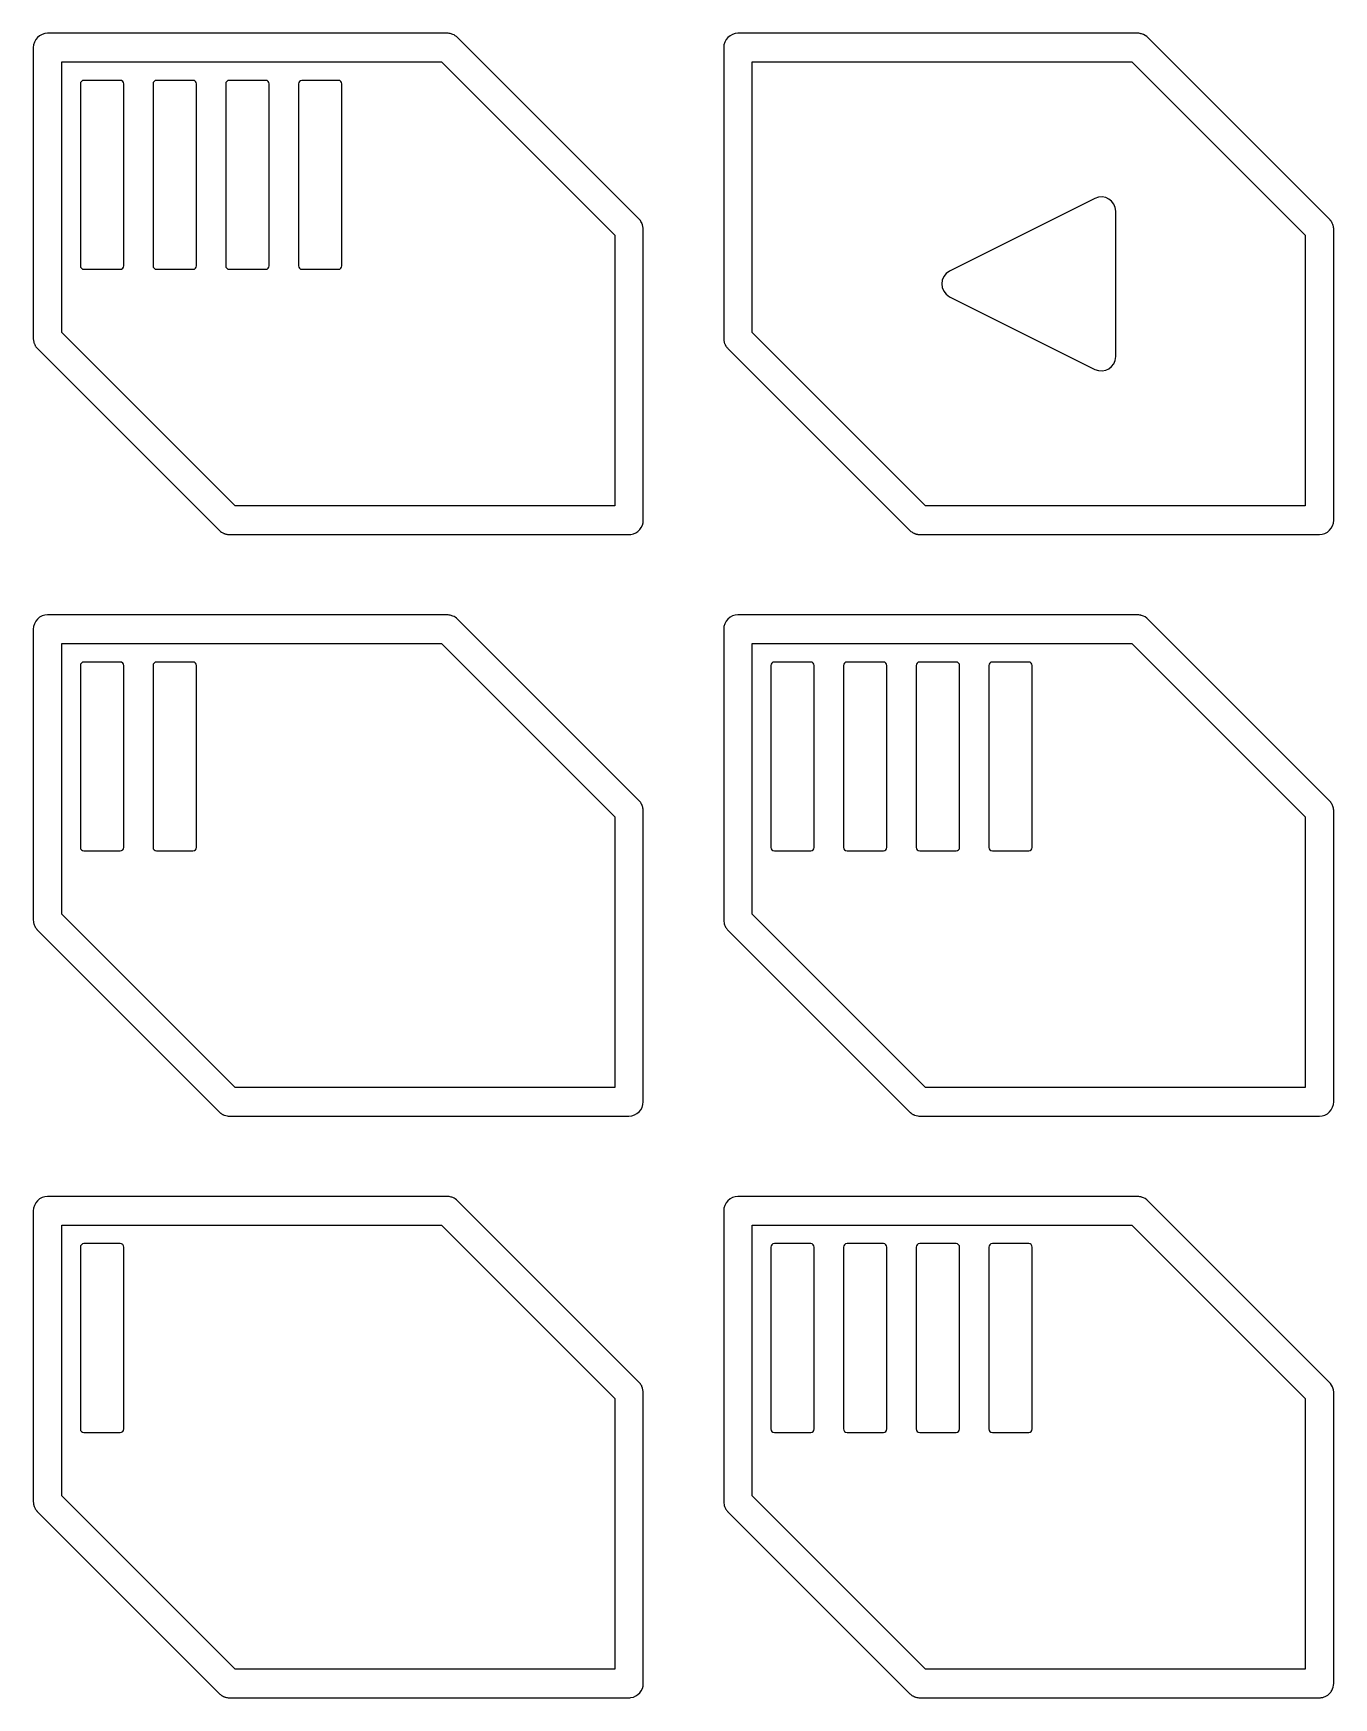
# Model space of a CAD drawing. Header units: millimetres. Extents: x 3 to 62, y 3 to 113.
# Drawn here: x 39.21 to 61.93, y 33.28 to 62.36 of the extents above; entities that cross this region are included whole.
import ezdxf

# ---------------------------------------------------------------- set-up
doc = ezdxf.new("R2010")
doc.units = ezdxf.units.MM
doc.layers.add('Layer_1', color=7, linetype='CONTINUOUS')

msp = doc.modelspace()

# ---------------------------------------------------------------- linework, layer by layer
at = {"layer": 'Layer_1', "color": 7}
for points in [[(46.440739, 62.357659), (39.456144, 62.357659), (39.455642, 62.357659), (39.455642, 62.357659)], [(46.473812, 62.355593), (46.473283, 62.355593)], [(46.505853, 62.348875), (46.505324, 62.348875)], [(46.536862, 62.338538), (46.536333, 62.338538)], [(49.79245, 59.109284), (46.617454, 62.28428)], [(58.505618, 62.357659), (51.521023, 62.357659), (51.520521, 62.357659), (51.520521, 62.357659)], [(61.850106, 59.116517), (58.690112, 62.277043)], [(39.205531, 62.107546), (39.205531, 57.02724), (39.206034, 57.018456)], [(51.27041, 62.107546), (51.27041, 57.02724), (51.270913, 57.018456)], [(40.028411, 61.47247), (40.028411, 58.297474)], [(40.725508, 61.534999), (40.090932, 61.534999)], [(40.788055, 58.297474), (40.788055, 61.47247)], [(41.298092, 61.47247), (41.298092, 58.297474)], [(41.995718, 61.534999), (41.360613, 61.534999)], [(42.058239, 58.297474), (42.058239, 61.47247)], [(42.568302, 61.47247), (42.568302, 58.297474)], [(43.265928, 61.534999), (42.630823, 61.534999)], [(43.328449, 58.297474), (43.328449, 61.47247)], [(43.838486, 61.47247), (43.838486, 58.297474)], [(44.535609, 61.534999), (43.900504, 61.534999)], [(44.59813, 58.297474), (44.59813, 61.47247)], [(57.75907, 59.473628), (55.219179, 58.203423)], [(58.120808, 56.709976), (58.120808, 59.24987)], [(49.865316, 53.852244), (49.865316, 58.919631)], [(61.92194, 58.999212), (61.921411, 59.000762)], [(61.930724, 53.852244), (61.930724, 58.93255)], [(40.090932, 58.234945), (40.725508, 58.234945)], [(41.360613, 58.234945), (41.995718, 58.234945)], [(42.630823, 58.234945), (43.265928, 58.234945)], [(43.900504, 58.234945), (44.535609, 58.234945)], [(55.219179, 57.756423), (57.75907, 56.486218)], [(39.237043, 56.906318), (39.238075, 56.904252)], [(39.2789, 56.850509), (42.453896, 53.675513)], [(51.301922, 56.906318), (51.302954, 56.904252)], [(51.343779, 56.850509), (54.518775, 53.675513)], [(42.590315, 53.606267), (42.598068, 53.604716), (42.600158, 53.604716)], [(42.643549, 53.60265), (49.615735, 53.60265)], [(54.655221, 53.606267), (54.662947, 53.604716)], [(54.708428, 53.60265), (61.680614, 53.60265)], [(46.440739, 52.197569), (39.456144, 52.197569), (39.455642, 52.197569), (39.455642, 52.197569)], [(46.473812, 52.195502), (46.473283, 52.195502)], [(46.505853, 52.188785), (46.505324, 52.188785)], [(46.536862, 52.178447), (46.536333, 52.178447)], [(49.79245, 48.949191), (46.617454, 52.124187)], [(58.505618, 52.197569), (51.521023, 52.197569), (51.520521, 52.197569), (51.520521, 52.197569)], [(61.850106, 48.956427), (58.690112, 52.116953)], [(39.205531, 51.947456), (39.205531, 46.867669)], [(51.27041, 51.947456), (51.27041, 46.867669)], [(40.028411, 51.31238), (40.028411, 48.137384)], [(40.725508, 51.374909), (40.090932, 51.374909)], [(40.788055, 48.137384), (40.788055, 51.31238)], [(41.298092, 51.31238), (41.298092, 48.137384)], [(41.995718, 51.374909), (41.360613, 51.374909)], [(42.058239, 48.137384), (42.058239, 51.31238)], [(52.09329, 51.31238), (52.09329, 48.137384)], [(52.790916, 51.374909), (52.155811, 51.374909)], [(52.853437, 48.137384), (52.853437, 51.31238)], [(53.363474, 51.31238), (53.363474, 48.137384)], [(54.060597, 51.374909), (53.425492, 51.374909)], [(54.123118, 48.137384), (54.123118, 51.31238)], [(54.633181, 51.31238), (54.633181, 48.137384)], [(55.330807, 51.374909), (54.695702, 51.374909)], [(55.393328, 48.137384), (55.393328, 51.31238)], [(55.903391, 51.31238), (55.903391, 48.137384)], [(56.600488, 51.374909), (55.965912, 51.374909)], [(56.663035, 48.137384), (56.663035, 51.31238)], [(49.863252, 48.803982), (49.86275, 48.806564)], [(49.865316, 43.692673), (49.865316, 48.75954)], [(61.92194, 48.839121), (61.921411, 48.840672)], [(61.930724, 43.692673), (61.930724, 48.77246)], [(40.090932, 48.074855), (40.725508, 48.074855)], [(41.360613, 48.074855), (41.995718, 48.074855)], [(52.155811, 48.074855), (52.790916, 48.074855)], [(53.425492, 48.074855), (54.060597, 48.074855)], [(54.695702, 48.074855), (55.330807, 48.074855)], [(55.965912, 48.074855), (56.600488, 48.074855)], [(39.214818, 46.801004), (39.215348, 46.799454)], [(39.238075, 46.745712), (39.240139, 46.742095)], [(39.257205, 46.716772), (39.257707, 46.715224)], [(39.2789, 46.690935), (42.453896, 43.515939), (42.460617, 43.509737)], [(51.279697, 46.801004), (51.280226, 46.799454)], [(51.302954, 46.745712), (51.305018, 46.742095)], [(51.322084, 46.716772), (51.322586, 46.715224)], [(51.339123, 46.696102), (51.343779, 46.690935)], [(51.351029, 46.683699), (54.518775, 43.515939), (54.525496, 43.509737)], [(42.630638, 43.442557), (49.615735, 43.442557)], [(54.695517, 43.442557), (61.680614, 43.442557)], [(46.440739, 42.037478), (39.456144, 42.037478), (39.455642, 42.037478), (39.455642, 42.037478)], [(46.473812, 42.035409), (46.473283, 42.035409)], [(46.505853, 42.028691), (46.505324, 42.028691)], [(46.536862, 42.018357), (46.536333, 42.018357)], [(49.79245, 38.7891), (46.617454, 41.964096)], [(58.505618, 42.037478), (51.521023, 42.037478), (51.520521, 42.037478), (51.520521, 42.037478)], [(61.850106, 38.796337), (58.690112, 41.956863)], [(39.205531, 41.787363), (39.205531, 36.707578)], [(51.27041, 41.787363), (51.27041, 36.707578)], [(40.028411, 41.152289), (40.028411, 37.977293)], [(40.725508, 41.214818), (40.090932, 41.214818)], [(40.788055, 37.977293), (40.788055, 41.152289)], [(52.09329, 41.152289), (52.09329, 37.977293)], [(52.790916, 41.214818), (52.155811, 41.214818)], [(52.853437, 37.977293), (52.853437, 41.152289)], [(53.363474, 41.152289), (53.363474, 37.977293)], [(54.060597, 41.214818), (53.425492, 41.214818)], [(54.123118, 37.977293), (54.123118, 41.152289)], [(54.633181, 41.152289), (54.633181, 37.977293)], [(55.330807, 41.214818), (54.695702, 41.214818)], [(55.393328, 37.977293), (55.393328, 41.152289)], [(55.903391, 41.152289), (55.903391, 37.977293)], [(56.600488, 41.214818), (55.965912, 41.214818)], [(56.663035, 37.977293), (56.663035, 41.152289)], [(61.92194, 38.679031), (61.921411, 38.680581)], [(49.865316, 33.532582), (49.865316, 38.59945)], [(61.930724, 33.532582), (61.930724, 38.612367)], [(40.090932, 37.91528), (40.725508, 37.91528)], [(52.155811, 37.91528), (52.790916, 37.91528)], [(53.425492, 37.91528), (54.060597, 37.91528)], [(54.695702, 37.91528), (55.330807, 37.91528)], [(55.965912, 37.91528), (56.600488, 37.91528)], [(39.214818, 36.640914), (39.215348, 36.639363)], [(51.279697, 36.640914), (51.280226, 36.639363)], [(39.238075, 36.585621), (39.240139, 36.582004)], [(39.257205, 36.556681), (39.257707, 36.555131)], [(39.2789, 36.530845), (42.446673, 33.363082), (42.453896, 33.355849), (42.460617, 33.349647)], [(51.302954, 36.585621), (51.305018, 36.582004)], [(51.322084, 36.556681), (51.322586, 36.555131)], [(51.339123, 36.536528), (51.343779, 36.530845)], [(51.351029, 36.523608), (54.511552, 33.363082), (54.518775, 33.355849), (54.525496, 33.349647)], [(42.630638, 33.282467), (49.615735, 33.282467)], [(54.695517, 33.282467), (61.680614, 33.282467)]]:
    msp.add_lwpolyline(points, dxfattribs=at)
for points in [[(39.705752, 61.857431), (46.337393, 61.857431), (49.365625, 58.829196), (49.365625, 54.10236), (42.734513, 54.10236), (39.705752, 57.13111), (39.705752, 61.857431)], [(51.770631, 61.857431), (58.402272, 61.857431), (61.430503, 58.829196), (61.430503, 54.10236), (54.799392, 54.10236), (51.770631, 57.13111), (51.770631, 61.857431)], [(57.75907, 59.473628)], [(39.705752, 51.69734), (46.337393, 51.69734), (49.365625, 48.669106), (49.365625, 43.94227), (42.734513, 43.94227), (39.705752, 46.97102), (39.705752, 51.69734)], [(51.770631, 51.69734), (58.402272, 51.69734), (61.430503, 48.669106), (61.430503, 43.94227), (54.799392, 43.94227), (51.770631, 46.97102), (51.770631, 51.69734)], [(39.705752, 41.53725), (46.337393, 41.53725), (49.365625, 38.509015), (49.365625, 33.782695), (42.733984, 33.782695), (39.705752, 36.81093), (39.705752, 41.53725)], [(51.770631, 41.53725), (58.402272, 41.53725), (61.430503, 38.509015), (61.430503, 33.782695), (54.798863, 33.782695), (51.770631, 36.81093), (51.770631, 41.53725)]]:
    msp.add_lwpolyline(points, close=True, dxfattribs=at)
for points in [[(39.278754, 62.284435), (39.231842, 62.237523), (39.205501, 62.173889), (39.205531, 62.107546)], [(39.455642, 62.357659), (39.389299, 62.357689), (39.325665, 62.331347), (39.278754, 62.284435)], [(46.473283, 62.355593), (46.462491, 62.356989), (46.45162, 62.357679), (46.440739, 62.357659)], [(46.505324, 62.348875), (46.494975, 62.351789), (46.484449, 62.354033), (46.473812, 62.355593)], [(46.536333, 62.338538), (46.526405, 62.342635), (46.516224, 62.346087), (46.505853, 62.348875)], [(46.617454, 62.28428), (46.594396, 62.307462), (46.567015, 62.325896), (46.536862, 62.338538)], [(51.343633, 62.284435), (51.296721, 62.237523), (51.27038, 62.173889), (51.27041, 62.107546)], [(51.520521, 62.357659), (51.454178, 62.357689), (51.390544, 62.331347), (51.343633, 62.284435)], [(58.540225, 62.355074), (58.528763, 62.356736), (58.5172, 62.3576), (58.505618, 62.357659)], [(58.559884, 62.350941), (58.553389, 62.352582), (58.546831, 62.35396), (58.540225, 62.355074)], [(58.570732, 62.348875), (58.567131, 62.349644), (58.563515, 62.350332), (58.559884, 62.350941)], [(58.690112, 62.277043), (58.657929, 62.311816), (58.616528, 62.336727), (58.570732, 62.348875)], [(40.090932, 61.534999), (40.056404, 61.535007), (40.028411, 61.507006), (40.028411, 61.47247)], [(40.788055, 61.47247), (40.788055, 61.507017), (40.760062, 61.535023), (40.725508, 61.534999)], [(41.360613, 61.534999), (41.326085, 61.535007), (41.298092, 61.507006), (41.298092, 61.47247)], [(42.058239, 61.47247), (42.058239, 61.507006), (42.030246, 61.535007), (41.995718, 61.534999)], [(42.630823, 61.534999), (42.596295, 61.535007), (42.568302, 61.507006), (42.568302, 61.47247)], [(43.328449, 61.47247), (43.328449, 61.507006), (43.300456, 61.535007), (43.265928, 61.534999)], [(43.900504, 61.534999), (43.866161, 61.534735), (43.838459, 61.50681), (43.838486, 61.47247)], [(44.59813, 61.47247), (44.59813, 61.507006), (44.570137, 61.535007), (44.535609, 61.534999)], [(58.120808, 59.24987), (58.120861, 59.435718), (57.925334, 59.556667), (57.75907, 59.473628)], [(49.814172, 59.084479), (49.807485, 59.093216), (49.800229, 59.101502), (49.79245, 59.109284)], [(49.834307, 59.053988), (49.828348, 59.064629), (49.821618, 59.07482), (49.814172, 59.084479)], [(49.839995, 59.041587), (49.838212, 59.045772), (49.836315, 59.049907), (49.834307, 59.053988)], [(49.865316, 58.919631), (49.8673, 58.961768), (49.85859, 59.003722), (49.839995, 59.041587)], [(61.860451, 59.105664), (61.857112, 59.109384), (61.853662, 59.113004), (61.850106, 59.116517)], [(61.879051, 59.084479), (61.873254, 59.091885), (61.867044, 59.098958), (61.860451, 59.105664)], [(61.897122, 59.057605), (61.891686, 59.066944), (61.885649, 59.075921), (61.879051, 59.084479)], [(61.911595, 59.028152), (61.907421, 59.038276), (61.902586, 59.048115), (61.897122, 59.057605)], [(61.921411, 59.000762), (61.918673, 59.010075), (61.915396, 59.01922), (61.911595, 59.028152)], [(61.924533, 58.98526), (61.923801, 58.989934), (61.922936, 58.994587), (61.92194, 58.999212)], [(61.92866, 58.965104), (61.927562, 58.971877), (61.926185, 58.978601), (61.924533, 58.98526)], [(61.930724, 58.93255), (61.930746, 58.943435), (61.930056, 58.954309), (61.92866, 58.965104)], [(40.028411, 58.297474), (40.028411, 58.262938), (40.056404, 58.234937), (40.090932, 58.234945)], [(40.725508, 58.234945), (40.760062, 58.234921), (40.788055, 58.262928), (40.788055, 58.297474)], [(41.298092, 58.297474), (41.298092, 58.262938), (41.326085, 58.234937), (41.360613, 58.234945)], [(41.995718, 58.234945), (42.030246, 58.234937), (42.058239, 58.262938), (42.058239, 58.297474)], [(42.568302, 58.297474), (42.568302, 58.262938), (42.596295, 58.234937), (42.630823, 58.234945)], [(43.265928, 58.234945), (43.300456, 58.234937), (43.328449, 58.262938), (43.328449, 58.297474)], [(43.838486, 58.297474), (43.838459, 58.263134), (43.866161, 58.235213), (43.900504, 58.234945)], [(44.535609, 58.234945), (44.570137, 58.234937), (44.59813, 58.262938), (44.59813, 58.297474)], [(55.219179, 58.203423), (55.035241, 58.111189), (55.035241, 57.848657), (55.219179, 57.756423)], [(39.206034, 57.018456), (39.206659, 57.000314), (39.209259, 56.982293), (39.213786, 56.964714)], [(51.270913, 57.018456), (51.271538, 57.000314), (51.274138, 56.982293), (51.278665, 56.964714)], [(39.213786, 56.964714), (39.215588, 56.958086), (39.217663, 56.951534), (39.220004, 56.945077)], [(39.220004, 56.945077), (39.22128, 56.941081), (39.222656, 56.937118), (39.224132, 56.933192)], [(39.224132, 56.933192), (39.227897, 56.923985), (39.232209, 56.915011), (39.237043, 56.906318)], [(39.238075, 56.904252), (39.24023, 56.900752), (39.242471, 56.897306), (39.244796, 56.893917)], [(39.244796, 56.893917), (39.254527, 56.878233), (39.265965, 56.863675), (39.2789, 56.850509)], [(51.278665, 56.964714), (51.280467, 56.958086), (51.282542, 56.951534), (51.284883, 56.945077)], [(51.284883, 56.945077), (51.286159, 56.941081), (51.287535, 56.937118), (51.289011, 56.933192)], [(51.289011, 56.933192), (51.292776, 56.923985), (51.297088, 56.915011), (51.301922, 56.906318)], [(51.302954, 56.904252), (51.305109, 56.900752), (51.30735, 56.897306), (51.309675, 56.893917)], [(51.309675, 56.893917), (51.319406, 56.878233), (51.330844, 56.863675), (51.343779, 56.850509)], [(57.75907, 56.486218), (57.925334, 56.403179), (58.120861, 56.524128), (58.120808, 56.709976)], [(49.648279, 53.604716), (49.772406, 53.621226), (49.865171, 53.727024), (49.865316, 53.852244)], [(61.680614, 53.60265), (61.81857, 53.602588), (61.930501, 53.714288), (61.930724, 53.852244)], [(42.453896, 53.675513), (42.461699, 53.667918), (42.469989, 53.66084), (42.478714, 53.654326)], [(42.478714, 53.654326), (42.487436, 53.647703), (42.496584, 53.641661), (42.506099, 53.636239)], [(42.506099, 53.636239), (42.513477, 53.632066), (42.521063, 53.628272), (42.528826, 53.62487)], [(42.528826, 53.62487), (42.531727, 53.623434), (42.534656, 53.622056), (42.53761, 53.620734)], [(42.53761, 53.620734), (42.542381, 53.618864), (42.547207, 53.617141), (42.552083, 53.615567)], [(42.552083, 53.615567), (42.558042, 53.613444), (42.564078, 53.611548), (42.570181, 53.609884)], [(42.570181, 53.609884), (42.57684, 53.608404), (42.583557, 53.607197), (42.590315, 53.606267)], [(42.600158, 53.604716), (42.608899, 53.603563), (42.617696, 53.602874), (42.62651, 53.60265)], [(42.62651, 53.60265), (42.632188, 53.602456), (42.637871, 53.602456), (42.643549, 53.60265)], [(49.615735, 53.60265), (49.626616, 53.60263), (49.637487, 53.60332), (49.648279, 53.604716)], [(54.518775, 53.675513), (54.526578, 53.667918), (54.534868, 53.66084), (54.543593, 53.654326)], [(54.543593, 53.654326), (54.559095, 53.642592), (54.575913, 53.632706), (54.593705, 53.62487)], [(54.593705, 53.62487), (54.596606, 53.623434), (54.599535, 53.622056), (54.602489, 53.620734)], [(54.602489, 53.620734), (54.60726, 53.618864), (54.612086, 53.617141), (54.616962, 53.615567)], [(54.616962, 53.615567), (54.62292, 53.613444), (54.628957, 53.611548), (54.63506, 53.609884)], [(54.63506, 53.609884), (54.641728, 53.608403), (54.648454, 53.607196), (54.655221, 53.606267)], [(54.662947, 53.604716), (54.678013, 53.602646), (54.693237, 53.601954), (54.708428, 53.60265)], [(39.278754, 52.124345), (39.231842, 52.077433), (39.205501, 52.013799), (39.205531, 51.947456)], [(39.455642, 52.197569), (39.389299, 52.197598), (39.325665, 52.171256), (39.278754, 52.124345)], [(46.473283, 52.195502), (46.462491, 52.196899), (46.45162, 52.197589), (46.440739, 52.197569)], [(46.505324, 52.188785), (46.494975, 52.191699), (46.484449, 52.193943), (46.473812, 52.195502)], [(46.536333, 52.178447), (46.526405, 52.182544), (46.516224, 52.185997), (46.505853, 52.188785)], [(46.617454, 52.124187), (46.594397, 52.14737), (46.567016, 52.165805), (46.536862, 52.178447)], [(51.343633, 52.124345), (51.296721, 52.077433), (51.27038, 52.013799), (51.27041, 51.947456)], [(51.520521, 52.197569), (51.454178, 52.197598), (51.390544, 52.171256), (51.343633, 52.124345)], [(58.540225, 52.194984), (58.528763, 52.196646), (58.5172, 52.19751), (58.505618, 52.197569)], [(58.559884, 52.190851), (58.553389, 52.192491), (58.546831, 52.19387), (58.540225, 52.194984)], [(58.570732, 52.188785), (58.567131, 52.189553), (58.563515, 52.190242), (58.559884, 52.190851)], [(58.690112, 52.116953), (58.657929, 52.151725), (58.616528, 52.176637), (58.570732, 52.188785)], [(40.090932, 51.374909), (40.056404, 51.374917), (40.028411, 51.346916), (40.028411, 51.31238)], [(40.788055, 51.31238), (40.788055, 51.346926), (40.760062, 51.374933), (40.725508, 51.374909)], [(41.360613, 51.374909), (41.326085, 51.374917), (41.298092, 51.346916), (41.298092, 51.31238)], [(42.058239, 51.31238), (42.058239, 51.346916), (42.030246, 51.374917), (41.995718, 51.374909)], [(52.155811, 51.374909), (52.121283, 51.374917), (52.09329, 51.346916), (52.09329, 51.31238)], [(52.853437, 51.31238), (52.853437, 51.346916), (52.825444, 51.374917), (52.790916, 51.374909)], [(53.425492, 51.374909), (53.391149, 51.374644), (53.363447, 51.34672), (53.363474, 51.31238)], [(54.123118, 51.31238), (54.123118, 51.346916), (54.095125, 51.374917), (54.060597, 51.374909)], [(54.695702, 51.374909), (54.661174, 51.374917), (54.633181, 51.346916), (54.633181, 51.31238)], [(55.393328, 51.31238), (55.393328, 51.346916), (55.365335, 51.374917), (55.330807, 51.374909)], [(55.965912, 51.374909), (55.931384, 51.374917), (55.903391, 51.346916), (55.903391, 51.31238)], [(56.663035, 51.31238), (56.663035, 51.346926), (56.635042, 51.374933), (56.600488, 51.374909)], [(49.814172, 48.924386), (49.807485, 48.933123), (49.800229, 48.941409), (49.79245, 48.949191)], [(49.826581, 48.906302), (49.822711, 48.912508), (49.818571, 48.918542), (49.814172, 48.924386)], [(49.834307, 48.893898), (49.831853, 48.898107), (49.829277, 48.902243), (49.826581, 48.906302)], [(49.839995, 48.881497), (49.838212, 48.885682), (49.836315, 48.889817), (49.834307, 48.893898)], [(49.847748, 48.865477), (49.845355, 48.870907), (49.842769, 48.876251), (49.839995, 48.881497)], [(49.857061, 48.837055), (49.854527, 48.846706), (49.851417, 48.856197), (49.847748, 48.865477)], [(61.860451, 48.945574), (61.857112, 48.949294), (61.853662, 48.952913), (61.850106, 48.956427)], [(61.879051, 48.924386), (61.873254, 48.931793), (61.867045, 48.938867), (61.860451, 48.945574)], [(61.897122, 48.897515), (61.891685, 48.906853), (61.885649, 48.915829), (61.879051, 48.924386)], [(61.911595, 48.868059), (61.907421, 48.878184), (61.902586, 48.888024), (61.897122, 48.897515)], [(61.921411, 48.840672), (61.918673, 48.849984), (61.915396, 48.859128), (61.911595, 48.868059)], [(49.86275, 48.806564), (49.861486, 48.816836), (49.859586, 48.827019), (49.857061, 48.837055)], [(49.865316, 48.776593), (49.86513, 48.785753), (49.864442, 48.794897), (49.863252, 48.803982)], [(49.865316, 48.75954), (49.86551, 48.765223), (49.86551, 48.77091), (49.865316, 48.776593)], [(61.924533, 48.825167), (61.923801, 48.829842), (61.922936, 48.834496), (61.92194, 48.839121)], [(61.92866, 48.805014), (61.927562, 48.811786), (61.926185, 48.818509), (61.924533, 48.825167)], [(61.930724, 48.77246), (61.930746, 48.783345), (61.930056, 48.794219), (61.92866, 48.805014)], [(40.028411, 48.137384), (40.028411, 48.102848), (40.056404, 48.074847), (40.090932, 48.074855)], [(40.725508, 48.074855), (40.760062, 48.074831), (40.788055, 48.102837), (40.788055, 48.137384)], [(41.298092, 48.137384), (41.298092, 48.102848), (41.326085, 48.074847), (41.360613, 48.074855)], [(41.995718, 48.074855), (42.030246, 48.074847), (42.058239, 48.102848), (42.058239, 48.137384)], [(52.09329, 48.137384), (52.09329, 48.102848), (52.121283, 48.074847), (52.155811, 48.074855)], [(52.790916, 48.074855), (52.825444, 48.074847), (52.853437, 48.102848), (52.853437, 48.137384)], [(53.363474, 48.137384), (53.363447, 48.103044), (53.391149, 48.075122), (53.425492, 48.074855)], [(54.060597, 48.074855), (54.095125, 48.074847), (54.123118, 48.102848), (54.123118, 48.137384)], [(54.633181, 48.137384), (54.633181, 48.102848), (54.661174, 48.074847), (54.695702, 48.074855)], [(55.330807, 48.074855), (55.365335, 48.074847), (55.393328, 48.102848), (55.393328, 48.137384)], [(55.903391, 48.137384), (55.903391, 48.102848), (55.931384, 48.074847), (55.965912, 48.074855)], [(56.600488, 48.074855), (56.635042, 48.074831), (56.663035, 48.102837), (56.663035, 48.137384)], [(39.205531, 46.867669), (39.205898, 46.850793), (39.207972, 46.833998), (39.211723, 46.817541)], [(39.211723, 46.817541), (39.212569, 46.811995), (39.213601, 46.80648), (39.214818, 46.801004)], [(51.27041, 46.867669), (51.270777, 46.850793), (51.272851, 46.833998), (51.276602, 46.817541)], [(51.276602, 46.817541), (51.277448, 46.811995), (51.27848, 46.80648), (51.279697, 46.801004)], [(39.215348, 46.799454), (39.218085, 46.790142), (39.221363, 46.780997), (39.225164, 46.772067)], [(39.225164, 46.772067), (39.228948, 46.763036), (39.233259, 46.754236), (39.238075, 46.745712)], [(39.240139, 46.742095), (39.245306, 46.733314), (39.251005, 46.724857), (39.257205, 46.716772)], [(39.257707, 46.715224), (39.262287, 46.709502), (39.267116, 46.703985), (39.27218, 46.698687)], [(39.27218, 46.698687), (39.274367, 46.696057), (39.276607, 46.693473), (39.2789, 46.690935)], [(51.280226, 46.799454), (51.282964, 46.790142), (51.286242, 46.780997), (51.290043, 46.772067)], [(51.290043, 46.772067), (51.293827, 46.763036), (51.298138, 46.754236), (51.302954, 46.745712)], [(51.305018, 46.742095), (51.310185, 46.733314), (51.315884, 46.724857), (51.322084, 46.716772)], [(51.322586, 46.715224), (51.327772, 46.708575), (51.333292, 46.702193), (51.339123, 46.696102)], [(51.343779, 46.690935), (51.346146, 46.688474), (51.348563, 46.686061), (51.351029, 46.683699)], [(49.615735, 43.442557), (49.753688, 43.442788), (49.86538, 43.554719), (49.865316, 43.692673)], [(61.857503, 43.515782), (61.904414, 43.562694), (61.930755, 43.626329), (61.930724, 43.692673)], [(42.460617, 43.509737), (42.465599, 43.505048), (42.470771, 43.500566), (42.476121, 43.496302)], [(42.476121, 43.496302), (42.480333, 43.49324), (42.484639, 43.49031), (42.489033, 43.487517)], [(42.489033, 43.487517), (42.493741, 43.484077), (42.498568, 43.480802), (42.503506, 43.477699)], [(42.503506, 43.477699), (42.508906, 43.474564), (42.514422, 43.471633), (42.520042, 43.468912)], [(42.520042, 43.468912), (42.524126, 43.466905), (42.528264, 43.46501), (42.532451, 43.463229)], [(42.532451, 43.463229), (42.537221, 43.461358), (42.542048, 43.459635), (42.546924, 43.458061)], [(42.546924, 43.458061), (42.562974, 43.452066), (42.579598, 43.447737), (42.596533, 43.445142)], [(42.596533, 43.445142), (42.607829, 43.443503), (42.619224, 43.442639), (42.630638, 43.442557)], [(54.525496, 43.509737), (54.530478, 43.505048), (54.53565, 43.500566), (54.541, 43.496302)], [(54.541, 43.496302), (54.545212, 43.49324), (54.549518, 43.49031), (54.553912, 43.487517)], [(54.553912, 43.487517), (54.55862, 43.484077), (54.563447, 43.480802), (54.568385, 43.477699)], [(54.568385, 43.477699), (54.573785, 43.474564), (54.579301, 43.471633), (54.584921, 43.468912)], [(54.584921, 43.468912), (54.589005, 43.466905), (54.593143, 43.46501), (54.59733, 43.463229)], [(54.59733, 43.463229), (54.601926, 43.461368), (54.606575, 43.459645), (54.611274, 43.458061)], [(54.611274, 43.458061), (54.627494, 43.452031), (54.644297, 43.447701), (54.661412, 43.445142)], [(54.661412, 43.445142), (54.672708, 43.443503), (54.684103, 43.442639), (54.695517, 43.442557)], [(61.680614, 43.442557), (61.746957, 43.442527), (61.810592, 43.468869), (61.857503, 43.515782)], [(39.278753, 41.964253), (39.231841, 41.917341), (39.205501, 41.853706), (39.205531, 41.787363)], [(39.455642, 42.037478), (39.389298, 42.037508), (39.325664, 42.011166), (39.278753, 41.964253)], [(46.473283, 42.035409), (46.462491, 42.036806), (46.45162, 42.037498), (46.440739, 42.037478)], [(46.505324, 42.028691), (46.494975, 42.031606), (46.484449, 42.03385), (46.473812, 42.035409)], [(46.536333, 42.018357), (46.526405, 42.022453), (46.516224, 42.025905), (46.505853, 42.028691)], [(46.617454, 41.964096), (46.594397, 41.987279), (46.567016, 42.005714), (46.536862, 42.018357)], [(51.343632, 41.964253), (51.29672, 41.917341), (51.27038, 41.853706), (51.27041, 41.787363)], [(51.520521, 42.037478), (51.454177, 42.037508), (51.390543, 42.011166), (51.343632, 41.964253)], [(58.540225, 42.034893), (58.528763, 42.036556), (58.5172, 42.037419), (58.505618, 42.037478)], [(58.559884, 42.030761), (58.553389, 42.032401), (58.546831, 42.03378), (58.540225, 42.034893)], [(58.570732, 42.028691), (58.567131, 42.029461), (58.563515, 42.030151), (58.559884, 42.030761)], [(58.690112, 41.956863), (58.657929, 41.991634), (58.616527, 42.016545), (58.570732, 42.028691)], [(40.090932, 41.214818), (40.056404, 41.214826), (40.028411, 41.186825), (40.028411, 41.152289)], [(40.788055, 41.152289), (40.788055, 41.186836), (40.760062, 41.214842), (40.725508, 41.214818)], [(52.155811, 41.214818), (52.121283, 41.214826), (52.09329, 41.186825), (52.09329, 41.152289)], [(52.853437, 41.152289), (52.853437, 41.186825), (52.825444, 41.214826), (52.790916, 41.214818)], [(53.425492, 41.214818), (53.391149, 41.214554), (53.363447, 41.18663), (53.363474, 41.152289)], [(54.123118, 41.152289), (54.123118, 41.186825), (54.095125, 41.214826), (54.060597, 41.214818)], [(54.695702, 41.214818), (54.661174, 41.214826), (54.633181, 41.186825), (54.633181, 41.152289)], [(55.393328, 41.152289), (55.393328, 41.186825), (55.365335, 41.214826), (55.330807, 41.214818)], [(55.965912, 41.214818), (55.931384, 41.214826), (55.903391, 41.186825), (55.903391, 41.152289)], [(56.663035, 41.152289), (56.663035, 41.186836), (56.635042, 41.214842), (56.600488, 41.214818)], [(49.814172, 38.764296), (49.807485, 38.773033), (49.800229, 38.781319), (49.79245, 38.7891)], [(49.834307, 38.733808), (49.828348, 38.744448), (49.821618, 38.754638), (49.814172, 38.764296)], [(49.839995, 38.721404), (49.838212, 38.72559), (49.836316, 38.729726), (49.834307, 38.733808)], [(49.865316, 38.59945), (49.8673, 38.641586), (49.858589, 38.68354), (49.839995, 38.721404)], [(61.921411, 38.680581), (61.908792, 38.725013), (61.884111, 38.765079), (61.850106, 38.796337)], [(61.92866, 38.644924), (61.927214, 38.656435), (61.924969, 38.667832), (61.92194, 38.679031)], [(61.930724, 38.612367), (61.930746, 38.623252), (61.930056, 38.634128), (61.92866, 38.644924)], [(40.028411, 37.977293), (40.028676, 37.942958), (40.056589, 37.915273), (40.090932, 37.91528)], [(40.725508, 37.91528), (40.759851, 37.915257), (40.787791, 37.942948), (40.788055, 37.977293)], [(52.09329, 37.977293), (52.09329, 37.942958), (52.121468, 37.915273), (52.155811, 37.91528)], [(52.790916, 37.91528), (52.825259, 37.915273), (52.853172, 37.942958), (52.853437, 37.977293)], [(53.363474, 37.977293), (53.363474, 37.943154), (53.391361, 37.915545), (53.425492, 37.91528)], [(54.060597, 37.91528), (54.09494, 37.915273), (54.122853, 37.942958), (54.123118, 37.977293)], [(54.633181, 37.977293), (54.633181, 37.942958), (54.661359, 37.915273), (54.695702, 37.91528)], [(55.330807, 37.91528), (55.36515, 37.915273), (55.393063, 37.942958), (55.393328, 37.977293)], [(55.903391, 37.977293), (55.903656, 37.942958), (55.931569, 37.915273), (55.965912, 37.91528)], [(56.600488, 37.91528), (56.634831, 37.915257), (56.662771, 37.942948), (56.663035, 37.977293)], [(39.205531, 36.707578), (39.205898, 36.690703), (39.207972, 36.673908), (39.211723, 36.65745)], [(39.211723, 36.65745), (39.212569, 36.651905), (39.213601, 36.64639), (39.214818, 36.640914)], [(39.215348, 36.639363), (39.218085, 36.630052), (39.221363, 36.620907), (39.225164, 36.611976)], [(51.27041, 36.707578), (51.270777, 36.690703), (51.272851, 36.673908), (51.276602, 36.65745)], [(51.276602, 36.65745), (51.277448, 36.651905), (51.27848, 36.64639), (51.279697, 36.640914)], [(51.280226, 36.639363), (51.282964, 36.630052), (51.286242, 36.620907), (51.290043, 36.611976)], [(39.225164, 36.611976), (39.228948, 36.602946), (39.233259, 36.594146), (39.238075, 36.585621)], [(39.240139, 36.582004), (39.245306, 36.573223), (39.251005, 36.564767), (39.257205, 36.556681)], [(39.257707, 36.555131), (39.262287, 36.549409), (39.267116, 36.543892), (39.27218, 36.538594)], [(39.27218, 36.538594), (39.274367, 36.535965), (39.276607, 36.533382), (39.2789, 36.530845)], [(51.290043, 36.611976), (51.293827, 36.602946), (51.298138, 36.594146), (51.302954, 36.585621)], [(51.305018, 36.582004), (51.310185, 36.573223), (51.315884, 36.564767), (51.322084, 36.556681)], [(51.322586, 36.555131), (51.327786, 36.548659), (51.333305, 36.54245), (51.339123, 36.536528)], [(51.343779, 36.530845), (51.346146, 36.528383), (51.348563, 36.525971), (51.351029, 36.523608)], [(49.648279, 33.284536), (49.772602, 33.301072), (49.865431, 33.407164), (49.865316, 33.532582)], [(61.897651, 33.407524), (61.919456, 33.445587), (61.930862, 33.488717), (61.930724, 33.532582)], [(42.460617, 33.349647), (42.465599, 33.344958), (42.470771, 33.340476), (42.476121, 33.336211)], [(42.476121, 33.336211), (42.480333, 33.333149), (42.484639, 33.33022), (42.489033, 33.327427)], [(42.489033, 33.327427), (42.493741, 33.323986), (42.498568, 33.320712), (42.503506, 33.317608)], [(42.503506, 33.317608), (42.508906, 33.314474), (42.514422, 33.311543), (42.520042, 33.308822)], [(42.520042, 33.308822), (42.524126, 33.306815), (42.528264, 33.30492), (42.532451, 33.303138)], [(42.532451, 33.303138), (42.537215, 33.301093), (42.542042, 33.299197), (42.546924, 33.297452)], [(42.546924, 33.297452), (42.553206, 33.295131), (42.559579, 33.293063), (42.566027, 33.291253)], [(42.566027, 33.291253), (42.576057, 33.288554), (42.586245, 33.286483), (42.596533, 33.285051)], [(42.596533, 33.285051), (42.607829, 33.283412), (42.619224, 33.282549), (42.630638, 33.282467)], [(49.615735, 33.282467), (49.626616, 33.282447), (49.637487, 33.283138), (49.648279, 33.284536)], [(54.525496, 33.349647), (54.530478, 33.344958), (54.53565, 33.340476), (54.541, 33.336211)], [(54.541, 33.336211), (54.545212, 33.333149), (54.549518, 33.33022), (54.553912, 33.327427)], [(54.553912, 33.327427), (54.55862, 33.323986), (54.563447, 33.320712), (54.568385, 33.317608)], [(54.568385, 33.317608), (54.573785, 33.314474), (54.579301, 33.311543), (54.584921, 33.308822)], [(54.584921, 33.308822), (54.589005, 33.306815), (54.593143, 33.30492), (54.59733, 33.303138)], [(54.59733, 33.303138), (54.60192, 33.301104), (54.60657, 33.299207), (54.611274, 33.297452)], [(54.611274, 33.297452), (54.617738, 33.295117), (54.624297, 33.293049), (54.630932, 33.291253)], [(54.630932, 33.291253), (54.640953, 33.288555), (54.651133, 33.286484), (54.661412, 33.285051)], [(54.661412, 33.285051), (54.672708, 33.283412), (54.684103, 33.282549), (54.695517, 33.282467)], [(61.680614, 33.282467), (61.691672, 33.282424), (61.70272, 33.283115), (61.713687, 33.284536)], [(61.713687, 33.284536), (61.779289, 33.293258), (61.838756, 33.327637), (61.879051, 33.380135)], [(61.879051, 33.380135), (61.88585, 33.388844), (61.892063, 33.397993), (61.897651, 33.407524)]]:
    msp.add_open_spline(points, degree=3, dxfattribs=at)

doc.saveas('drawing.dxf')
